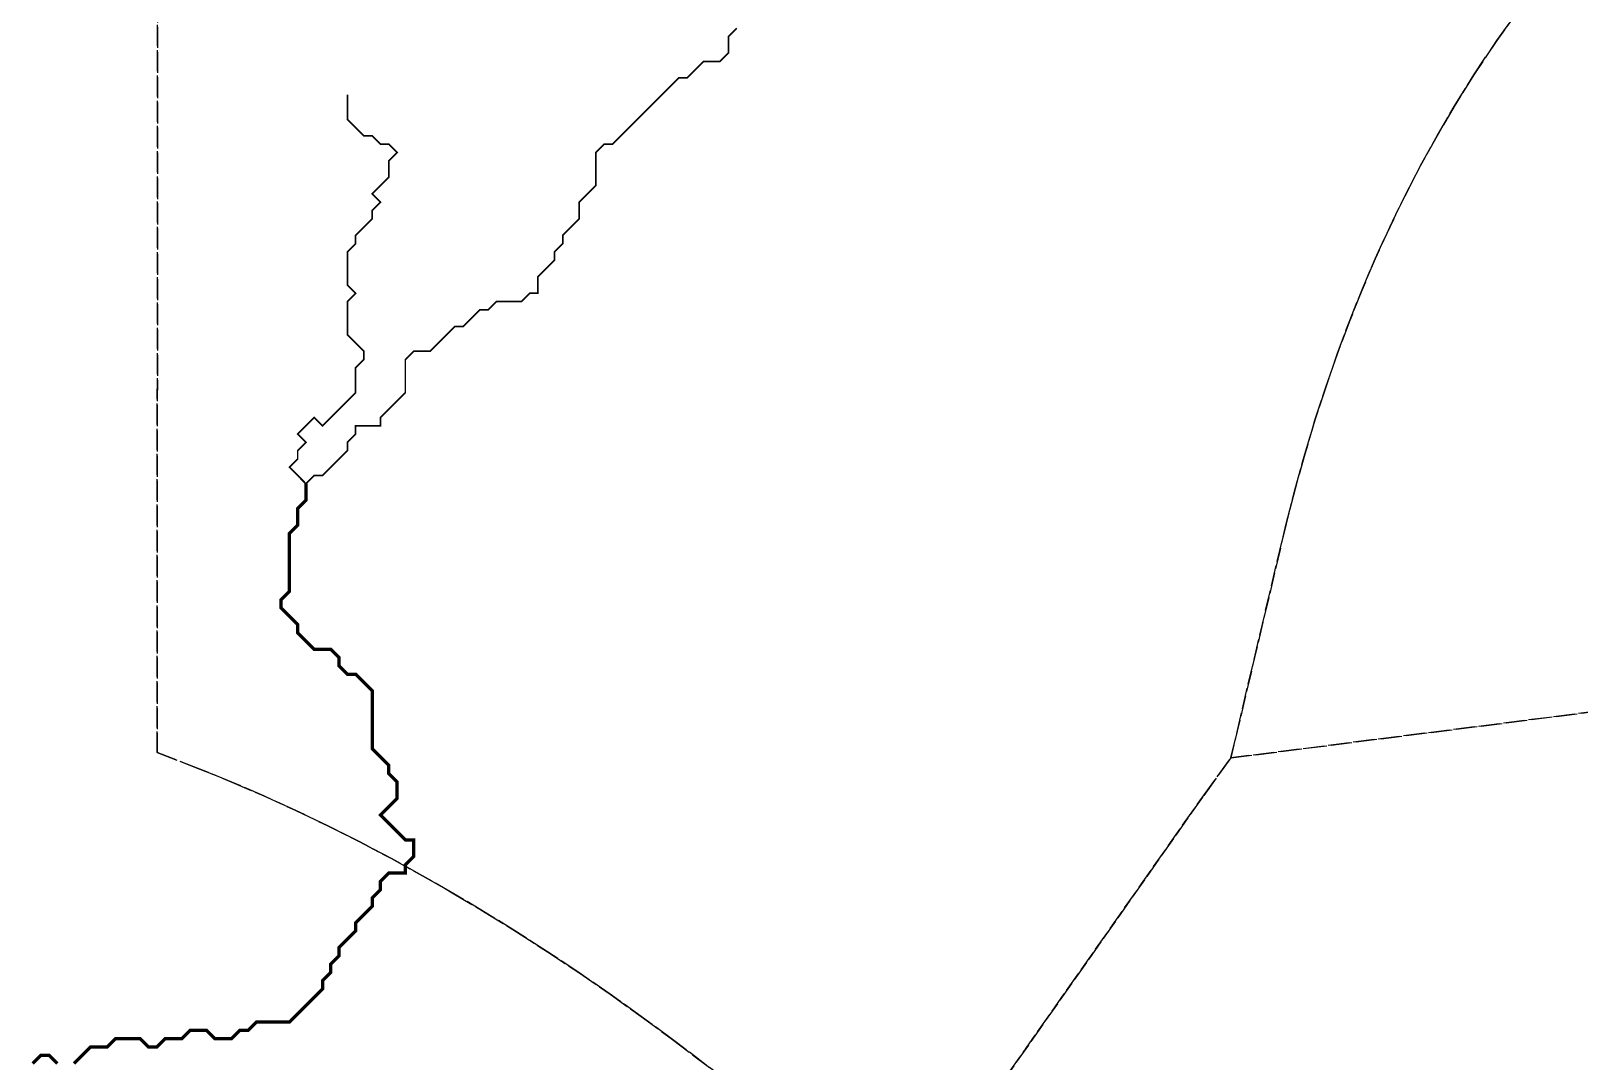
# Model space of a CAD drawing. Header units: metres. Extents: x 442821 to 452274, y 2561971 to 2571293.
# Drawn here: x 444634 to 445382, y 2563456 to 2563954 of the extents above; entities that cross this region are included whole.
import ezdxf

# ---------------------------------------------------------------- set-up
doc = ezdxf.new("R2010")
doc.units = ezdxf.units.M
doc.header["$LTSCALE"] = 8
doc.linetypes.add('DASHED', pattern=[1.524, 1.27, -0.254])
doc.layers.add('A_CATCHMENTS', color=7, linetype='Continuous')
doc.layers.add('A_STREAMS', color=5, linetype='Continuous')

msp = doc.modelspace()

# ---------------------------------------------------------------- linework, layer by layer
at = {"layer": 'A_CATCHMENTS', "color": 2, "linetype": 'DASHED'}
for points in [[(445464.51, 2563634.67), (445213.91, 2563602.75), (445240.6, 2563715.87), (445244.95, 2563732.82), (445249.59, 2563749.48), (445254.52, 2563765.85), (445259.74, 2563781.94), (445265.24, 2563797.74), (445271.03, 2563813.26), (445277.11, 2563828.49), (445283.63, 2563843.8), (445290.62, 2563859.16), (445297.93, 2563874.2), (445305.55, 2563888.93), (445313.49, 2563903.35), (445321.75, 2563917.45), (445331.32, 2563932.84), (445342.37, 2563949.36), (445353.17, 2563964.41), (445363.63, 2563978.08), (445374.45, 2563991.39), (445385.64, 2564004.33)], [(444695.54, 2563980.41), (444695.25, 2563605.32), (444715.93, 2563597.37), (444731.38, 2563591.07), (444746.83, 2563584.39), (444762.29, 2563577.35), (444777.74, 2563569.94), (444793.19, 2563562.16), (444808.46, 2563554.1), (444823.54, 2563545.8), (444838.63, 2563537.14), (444853.71, 2563528.13), (444868.8, 2563518.77), (444883.88, 2563509.06), (444898.97, 2563499), (444914.05, 2563488.59), (444929.13, 2563477.83), (444944.22, 2563466.72), (445057.53, 2563380.58)]]:
    msp.add_lwpolyline(points, dxfattribs=at)
at = {"layer": 'A_CATCHMENTS', "color": 1, "linetype": 'DASHED'}
msp.add_lwpolyline([(445353.17, 2563964.41), (445342.37, 2563949.36), (445331.32, 2563932.84), (445321.75, 2563917.45), (445313.49, 2563903.35), (445305.55, 2563888.93), (445297.93, 2563874.2), (445290.62, 2563859.16), (445283.63, 2563843.8), (445277.11, 2563828.49), (445271.03, 2563813.26), (445265.24, 2563797.74), (445259.74, 2563781.94), (445254.52, 2563765.85), (445249.59, 2563749.48), (445244.95, 2563732.82), (445240.6, 2563715.87), (445213.91, 2563602.75), (445200.13, 2563583.75), (445057.53, 2563380.58), (444944.22, 2563466.72), (444929.13, 2563477.83), (444914.05, 2563488.59), (444898.97, 2563499), (444883.88, 2563509.06), (444868.8, 2563518.77), (444853.71, 2563528.13), (444838.63, 2563537.14), (444823.54, 2563545.8), (444808.46, 2563554.1), (444793.19, 2563562.16), (444777.74, 2563569.94), (444762.29, 2563577.35), (444746.83, 2563584.39), (444731.38, 2563591.07), (444715.93, 2563597.37), (444695.25, 2563605.32), (444695.54, 2563980.41)], dxfattribs=at)
at = {"layer": 'A_CATCHMENTS', "color": 3, "linetype": 'DASHED'}
msp.add_lwpolyline([(445717.13, 2563162.44), (445244.47, 2563377.94), (445052.56, 2562804.67), (445033.61, 2562841.3), (445035.4, 2562858.3), (445037.43, 2562875.83), (445079.91, 2563212.86), (445057.53, 2563380.58), (445200.13, 2563583.75), (445200.13, 2563583.75), (445213.91, 2563602.75), (445464.51, 2563634.67)], dxfattribs=at)
at = {"layer": 'A_STREAMS', "color": 5}
for points, const_width in [([(444975.2, 2563955.26), (444971.2, 2563951.26), (444971.2, 2563947.26), (444971.2, 2563943.26), (444967.2, 2563939.26), (444963.19, 2563939.26), (444959.19, 2563939.26), (444955.19, 2563935.25), (444951.19, 2563931.25), (444947.19, 2563931.25), (444943.19, 2563927.25), (444939.19, 2563923.25), (444935.19, 2563919.25), (444931.19, 2563915.25), (444927.19, 2563911.25), (444923.19, 2563907.24), (444919.19, 2563903.24), (444915.19, 2563899.24), (444911.19, 2563899.24), (444907.19, 2563895.24), (444907.19, 2563891.24), (444907.19, 2563887.24), (444907.19, 2563883.24), (444907.19, 2563879.24), (444903.19, 2563875.23), (444899.19, 2563871.23), (444899.19, 2563867.23), (444899.19, 2563863.23), (444895.19, 2563859.23), (444891.18, 2563855.23), (444891.18, 2563851.23), (444887.18, 2563847.22), (444887.18, 2563843.22), (444883.18, 2563839.22), (444879.18, 2563835.22), (444879.18, 2563831.22), (444879.18, 2563827.22), (444875.18, 2563827.22), (444871.18, 2563823.22), (444867.18, 2563823.22), (444863.18, 2563823.22), (444859.18, 2563823.22), (444855.18, 2563819.21), (444851.18, 2563819.21), (444847.18, 2563815.21), (444843.18, 2563811.21), (444839.18, 2563811.21), (444835.18, 2563807.21), (444831.18, 2563803.21), (444827.18, 2563799.21), (444823.18, 2563799.21), (444819.17, 2563799.21), (444815.17, 2563795.21), (444815.17, 2563791.2), (444815.17, 2563787.2), (444815.17, 2563783.2), (444815.17, 2563779.2), (444811.17, 2563775.2), (444807.17, 2563771.2), (444803.17, 2563767.2), (444803.17, 2563763.19), (444799.17, 2563763.19), (444795.17, 2563763.19), (444791.17, 2563763.19), (444791.17, 2563759.19), (444787.17, 2563755.19), (444787.17, 2563751.19), (444783.17, 2563747.19), (444779.17, 2563743.19), (444775.17, 2563739.19), (444771.17, 2563739.19), (444767.17, 2563735.18)], 0.8), ([(444787.17, 2563923.25), (444787.17, 2563919.25), (444787.17, 2563915.25), (444787.17, 2563911.25), (444791.17, 2563907.24), (444795.17, 2563903.24), (444799.17, 2563903.24), (444803.17, 2563899.24), (444807.17, 2563899.24), (444811.17, 2563895.24), (444807.17, 2563891.24), (444807.17, 2563887.24), (444807.17, 2563883.24), (444803.17, 2563879.24), (444799.17, 2563875.23), (444803.17, 2563871.23), (444799.17, 2563867.23), (444799.17, 2563863.23), (444795.17, 2563859.23), (444791.17, 2563855.23), (444791.17, 2563851.23), (444787.17, 2563847.22), (444787.17, 2563843.22), (444787.17, 2563839.22), (444787.17, 2563835.22), (444787.17, 2563831.22), (444791.17, 2563827.22), (444787.17, 2563823.22), (444787.17, 2563819.21), (444787.17, 2563815.21), (444787.17, 2563811.21), (444787.17, 2563807.21), (444791.17, 2563803.21), (444795.17, 2563799.21), (444795.17, 2563795.21), (444791.17, 2563791.2), (444791.17, 2563787.2), (444791.17, 2563783.2), (444791.17, 2563779.2), (444787.17, 2563775.2), (444783.17, 2563771.2), (444779.17, 2563767.2), (444775.17, 2563763.19), (444771.17, 2563767.2), (444767.17, 2563763.19), (444763.17, 2563759.19), (444767.17, 2563755.19), (444763.17, 2563751.19), (444763.17, 2563747.19), (444759.17, 2563743.19), (444763.17, 2563739.19), (444767.17, 2563735.18)], 0.8), ([(444767.17, 2563735.18), (444767.17, 2563731.18), (444767.17, 2563727.18), (444763.17, 2563723.18), (444763.17, 2563719.18), (444763.17, 2563715.18), (444759.17, 2563711.18), (444759.17, 2563707.18), (444759.17, 2563703.17), (444759.17, 2563699.17), (444759.17, 2563695.17), (444759.17, 2563691.17), (444759.17, 2563687.17), (444759.17, 2563683.17), (444755.17, 2563679.17), (444755.17, 2563675.16), (444759.17, 2563671.16), (444763.17, 2563667.16), (444763.17, 2563663.16), (444767.17, 2563659.16), (444771.17, 2563655.16), (444775.17, 2563655.16), (444779.17, 2563655.16), (444783.17, 2563651.16), (444783.17, 2563647.15), (444787.17, 2563643.15), (444791.17, 2563643.15), (444795.17, 2563639.15), (444799.17, 2563635.15), (444799.17, 2563631.15), (444799.17, 2563627.15), (444799.17, 2563623.15), (444799.17, 2563619.14), (444799.17, 2563615.14), (444799.17, 2563611.14), (444799.17, 2563607.14), (444803.17, 2563603.14), (444807.17, 2563599.14), (444807.17, 2563595.14), (444811.17, 2563591.13), (444811.17, 2563587.13), (444811.17, 2563583.13), (444807.17, 2563579.13), (444803.17, 2563575.13), (444807.17, 2563571.13), (444811.17, 2563567.13), (444815.17, 2563563.12), (444819.17, 2563563.12), (444819.17, 2563559.12), (444819.17, 2563555.12), (444815.17, 2563551.12), (444815.17, 2563547.12), (444811.17, 2563547.12), (444807.17, 2563547.12), (444803.17, 2563543.12), (444803.17, 2563539.12), (444799.17, 2563535.12), (444799.17, 2563531.11), (444795.17, 2563527.11), (444791.17, 2563523.11), (444791.17, 2563519.11), (444787.17, 2563515.11), (444783.17, 2563511.11), (444783.17, 2563507.11), (444779.17, 2563503.1), (444779.17, 2563499.1), (444775.17, 2563495.1), (444775.17, 2563491.1), (444771.17, 2563487.1), (444767.17, 2563483.1), (444763.17, 2563479.1), (444759.17, 2563475.09), (444755.17, 2563475.09), (444751.17, 2563475.09), (444747.17, 2563475.09), (444743.16, 2563475.09), (444739.16, 2563471.09), (444735.16, 2563471.09), (444731.16, 2563467.09), (444727.16, 2563467.09), (444723.16, 2563467.09), (444719.16, 2563471.09), (444715.16, 2563471.09), (444711.16, 2563471.09), (444707.16, 2563467.09), (444703.16, 2563467.09), (444699.16, 2563467.09), (444695.16, 2563463.09), (444691.16, 2563463.09), (444687.16, 2563467.09), (444683.16, 2563467.09), (444679.16, 2563467.09), (444675.16, 2563467.09), (444671.15, 2563463.09), (444667.15, 2563463.09), (444663.15, 2563463.09), (444659.15, 2563459.09), (444655.15, 2563455.09)], 1.6), ([(444647.15, 2563455.09), (444643.15, 2563459.09), (444639.15, 2563459.09), (444635.15, 2563455.09)], 1.6)]:
    msp.add_lwpolyline(points, dxfattribs=dict(at, const_width=const_width))

doc.saveas('drawing.dxf')
